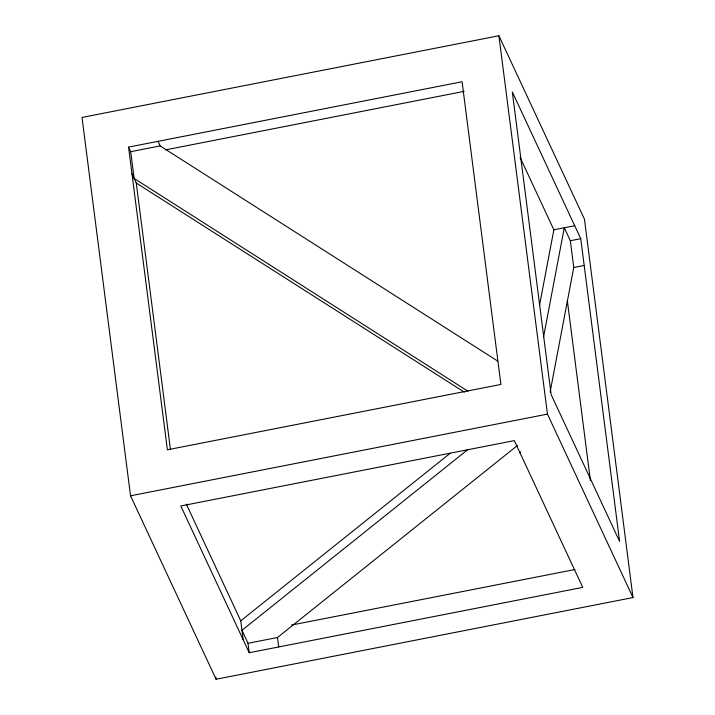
<?xml version="1.0" encoding="UTF-8"?>
<svg xmlns="http://www.w3.org/2000/svg" width="715" height="715" viewBox="0 0 715 715"><rect width="100%" height="100%" fill="white"/><g stroke="black" fill="none" stroke-linecap="round" stroke-linejoin="round"><path stroke-width="1.07" d="M539.539 305.251L553.857 229.801L520.091 157.38M543.525 337.105L564.287 227.763L570.329 240.732L573.761 267.49L550.094 392.133M243.18 639.764L240.749 620.843L450.244 453.212M467.976 449.458L241.965 630.308L248.016 643.277L249.222 652.732L582.752 587.381L514.308 440.619L180.788 505.979L249.222 652.732M248.016 643.277L277.492 637.503L517.41 445.525M498.909 35.75L82.011 117.439L130.541 495.799L216.091 679.25L632.99 597.561L584.459 219.201L498.909 35.75L547.449 414.11L632.99 597.561M128.548 147.111L462.078 81.751L500.902 384.438L167.382 449.798L128.548 147.111L130.693 151.696L134.125 178.446L467.923 391.203M130.693 151.696L160.169 145.923L497.729 361.075M165.585 149.864L464.16 91.359M553.857 229.801L574.708 225.717M570.329 240.732L580.759 238.694L619.583 541.38L551.149 394.617L512.315 91.931L580.759 238.694M573.761 267.49L584.191 265.444M130.541 495.799L547.449 414.11M291.586 625.044L574.851 569.533M131.98 173.861L136.261 183.031L464.419 392.195M158.033 141.329L160.169 145.923M186.338 504.155L240.749 620.843M567.308 300.434L590.384 480.346M520.091 451.487L520.359 453.596M277.492 637.503L278.707 646.959M215.805 677.034L216.091 679.25M136.261 183.031L170.385 449.029"/></g></svg>
